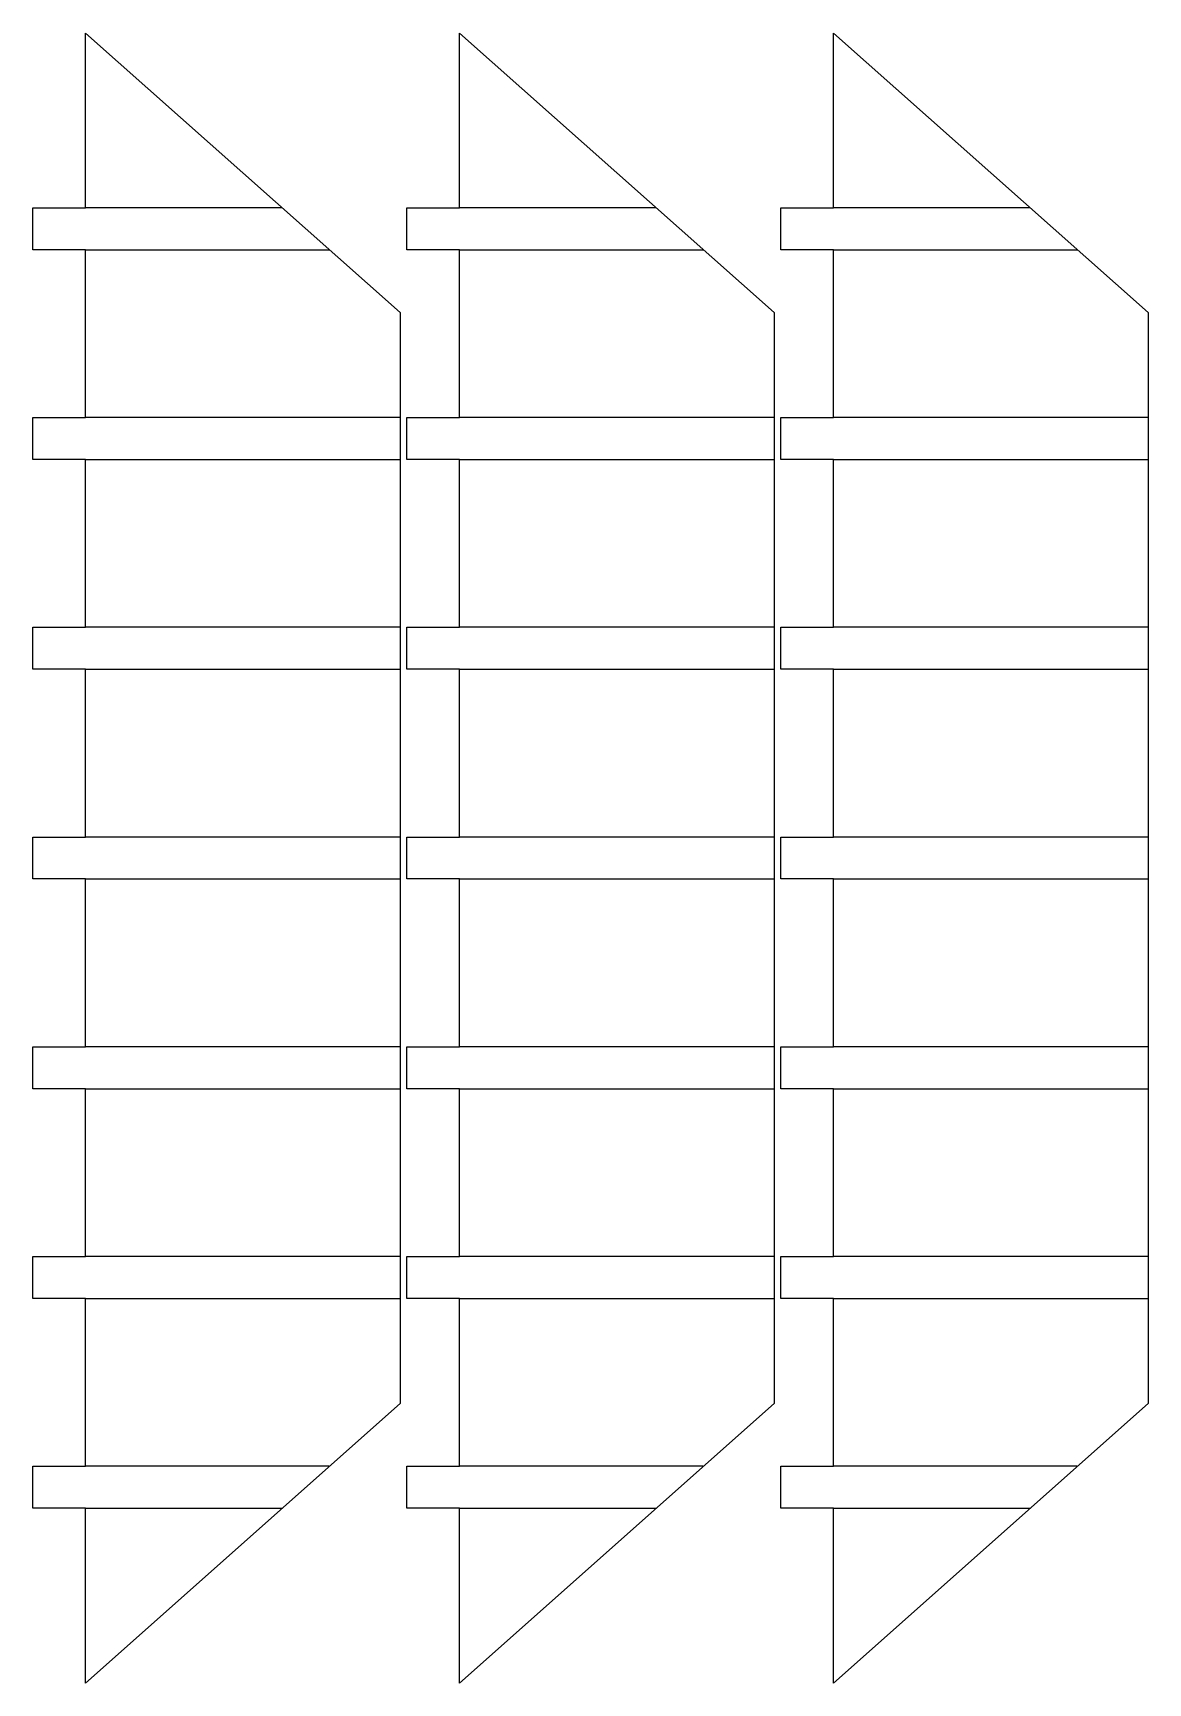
# Model space of a CAD drawing. Header units: centimetres. Extents: x -67.6 to -19.4, y -15.9 to 27.8.
# Drawn here: x -67.63 to -59.65, y 13.01 to 24.81 of the extents above; entities that cross this region are included whole.
import ezdxf

# ---------------------------------------------------------------- set-up
doc = ezdxf.new("R2010")
doc.units = ezdxf.units.CM
doc.header["$MEASUREMENT"] = 0
doc.layers.add('Layer 1', color=7, linetype='Continuous')

msp = doc.modelspace()

# ---------------------------------------------------------------- linework, layer by layer
at = {"layer": 'Layer 1', "color": 250, "lineweight": 25}
for points in [[(-67.25422, 14.26102), (-67.25422, 14.26102), (-67.25422, 13.01102), (-67.25422, 13.01102), (-67.25422, 13.01102), (-65.00422, 15.01102), (-65.00422, 15.01102), (-65.00422, 15.01102), (-65.00422, 22.81102), (-65.00422, 22.81102), (-65.00422, 22.81102), (-67.25422, 24.81102), (-67.25422, 24.81102), (-67.25422, 24.81102), (-67.25422, 23.56102), (-67.25422, 23.56102), (-67.25422, 23.56102), (-67.62922, 23.56102), (-67.62922, 23.56102), (-67.62922, 23.56102), (-67.62922, 23.26102), (-67.62922, 23.26102), (-67.62922, 23.26102), (-67.25422, 23.26102), (-67.25422, 23.26102), (-67.25422, 23.26102), (-67.25422, 22.06102), (-67.25422, 22.06102), (-67.25422, 22.06102), (-67.62922, 22.06102), (-67.62922, 22.06102), (-67.62922, 22.06102), (-67.62922, 21.76102), (-67.62922, 21.76102), (-67.62922, 21.76102), (-67.25422, 21.76102), (-67.25422, 21.76102), (-67.25422, 21.76102), (-67.25422, 20.56102), (-67.25422, 20.56102), (-67.25422, 20.56102), (-67.62922, 20.56102), (-67.62922, 20.56102), (-67.62922, 20.56102), (-67.62922, 20.26102), (-67.62922, 20.26102), (-67.62922, 20.26102), (-67.25422, 20.26102), (-67.25422, 20.26102), (-67.25422, 20.26102), (-67.25422, 19.06102), (-67.25422, 19.06102), (-67.25422, 19.06102), (-67.62922, 19.06102), (-67.62922, 19.06102), (-67.62922, 19.06102), (-67.62922, 18.76102), (-67.62922, 18.76102), (-67.62922, 18.76102), (-67.25422, 18.76102), (-67.25422, 18.76102), (-67.25422, 18.76102), (-67.25422, 17.56102), (-67.25422, 17.56102), (-67.25422, 17.56102), (-67.62922, 17.56102), (-67.62922, 17.56102), (-67.62922, 17.56102), (-67.62922, 17.26102), (-67.62922, 17.26102), (-67.62922, 17.26102), (-67.25422, 17.26102), (-67.25422, 17.26102), (-67.25422, 17.26102), (-67.25422, 16.06102), (-67.25422, 16.06102), (-67.25422, 16.06102), (-67.62922, 16.06102), (-67.62922, 16.06102), (-67.62922, 16.06102), (-67.62922, 15.76102), (-67.62922, 15.76102), (-67.62922, 15.76102), (-67.25422, 15.76102), (-67.25422, 15.76102), (-67.25422, 15.76102), (-67.25422, 14.56102), (-67.25422, 14.56102), (-67.25422, 14.56102), (-67.62922, 14.56102), (-67.62922, 14.56102), (-67.62922, 14.56102), (-67.62922, 14.26102), (-67.62922, 14.26102), (-67.62922, 14.26102), (-67.25422, 14.26102), (-67.25422, 14.26102)], [(-64.57922, 14.26102), (-64.57922, 14.26102), (-64.57922, 13.01102), (-64.57922, 13.01102), (-64.57922, 13.01102), (-62.32922, 15.01102), (-62.32922, 15.01102), (-62.32922, 15.01102), (-62.32922, 22.81102), (-62.32922, 22.81102), (-62.32922, 22.81102), (-64.57922, 24.81102), (-64.57922, 24.81102), (-64.57922, 24.81102), (-64.57922, 23.56102), (-64.57922, 23.56102), (-64.57922, 23.56102), (-64.95422, 23.56102), (-64.95422, 23.56102), (-64.95422, 23.56102), (-64.95422, 23.26102), (-64.95422, 23.26102), (-64.95422, 23.26102), (-64.57922, 23.26102), (-64.57922, 23.26102), (-64.57922, 23.26102), (-64.57922, 22.06102), (-64.57922, 22.06102), (-64.57922, 22.06102), (-64.95422, 22.06102), (-64.95422, 22.06102), (-64.95422, 22.06102), (-64.95422, 21.76102), (-64.95422, 21.76102), (-64.95422, 21.76102), (-64.57922, 21.76102), (-64.57922, 21.76102), (-64.57922, 21.76102), (-64.57922, 20.56102), (-64.57922, 20.56102), (-64.57922, 20.56102), (-64.95422, 20.56102), (-64.95422, 20.56102), (-64.95422, 20.56102), (-64.95422, 20.26102), (-64.95422, 20.26102), (-64.95422, 20.26102), (-64.57922, 20.26102), (-64.57922, 20.26102), (-64.57922, 20.26102), (-64.57922, 19.06102), (-64.57922, 19.06102), (-64.57922, 19.06102), (-64.95422, 19.06102), (-64.95422, 19.06102), (-64.95422, 19.06102), (-64.95422, 18.76102), (-64.95422, 18.76102), (-64.95422, 18.76102), (-64.57922, 18.76102), (-64.57922, 18.76102), (-64.57922, 18.76102), (-64.57922, 17.56102), (-64.57922, 17.56102), (-64.57922, 17.56102), (-64.95422, 17.56102), (-64.95422, 17.56102), (-64.95422, 17.56102), (-64.95422, 17.26102), (-64.95422, 17.26102), (-64.95422, 17.26102), (-64.57922, 17.26102), (-64.57922, 17.26102), (-64.57922, 17.26102), (-64.57922, 16.06102), (-64.57922, 16.06102), (-64.57922, 16.06102), (-64.95422, 16.06102), (-64.95422, 16.06102), (-64.95422, 16.06102), (-64.95422, 15.76102), (-64.95422, 15.76102), (-64.95422, 15.76102), (-64.57922, 15.76102), (-64.57922, 15.76102), (-64.57922, 15.76102), (-64.57922, 14.56102), (-64.57922, 14.56102), (-64.57922, 14.56102), (-64.95422, 14.56102), (-64.95422, 14.56102), (-64.95422, 14.56102), (-64.95422, 14.26102), (-64.95422, 14.26102), (-64.95422, 14.26102), (-64.57922, 14.26102), (-64.57922, 14.26102)], [(-61.90422, 14.26102), (-61.90422, 14.26102), (-61.90422, 13.01102), (-61.90422, 13.01102), (-61.90422, 13.01102), (-59.65422, 15.01102), (-59.65422, 15.01102), (-59.65422, 15.01102), (-59.65422, 22.81102), (-59.65422, 22.81102), (-59.65422, 22.81102), (-61.90422, 24.81102), (-61.90422, 24.81102), (-61.90422, 24.81102), (-61.90422, 23.56102), (-61.90422, 23.56102), (-61.90422, 23.56102), (-62.27922, 23.56102), (-62.27922, 23.56102), (-62.27922, 23.56102), (-62.27922, 23.26102), (-62.27922, 23.26102), (-62.27922, 23.26102), (-61.90422, 23.26102), (-61.90422, 23.26102), (-61.90422, 23.26102), (-61.90422, 22.06102), (-61.90422, 22.06102), (-61.90422, 22.06102), (-62.27922, 22.06102), (-62.27922, 22.06102), (-62.27922, 22.06102), (-62.27922, 21.76102), (-62.27922, 21.76102), (-62.27922, 21.76102), (-61.90422, 21.76102), (-61.90422, 21.76102), (-61.90422, 21.76102), (-61.90422, 20.56102), (-61.90422, 20.56102), (-61.90422, 20.56102), (-62.27922, 20.56102), (-62.27922, 20.56102), (-62.27922, 20.56102), (-62.27922, 20.26102), (-62.27922, 20.26102), (-62.27922, 20.26102), (-61.90422, 20.26102), (-61.90422, 20.26102), (-61.90422, 20.26102), (-61.90422, 19.06102), (-61.90422, 19.06102), (-61.90422, 19.06102), (-62.27922, 19.06102), (-62.27922, 19.06102), (-62.27922, 19.06102), (-62.27922, 18.76102), (-62.27922, 18.76102), (-62.27922, 18.76102), (-61.90422, 18.76102), (-61.90422, 18.76102), (-61.90422, 18.76102), (-61.90422, 17.56102), (-61.90422, 17.56102), (-61.90422, 17.56102), (-62.27922, 17.56102), (-62.27922, 17.56102), (-62.27922, 17.56102), (-62.27922, 17.26102), (-62.27922, 17.26102), (-62.27922, 17.26102), (-61.90422, 17.26102), (-61.90422, 17.26102), (-61.90422, 17.26102), (-61.90422, 16.06102), (-61.90422, 16.06102), (-61.90422, 16.06102), (-62.27922, 16.06102), (-62.27922, 16.06102), (-62.27922, 16.06102), (-62.27922, 15.76102), (-62.27922, 15.76102), (-62.27922, 15.76102), (-61.90422, 15.76102), (-61.90422, 15.76102), (-61.90422, 15.76102), (-61.90422, 14.56102), (-61.90422, 14.56102), (-61.90422, 14.56102), (-62.27922, 14.56102), (-62.27922, 14.56102), (-62.27922, 14.56102), (-62.27922, 14.26102), (-62.27922, 14.26102), (-62.27922, 14.26102), (-61.90422, 14.26102), (-61.90422, 14.26102)]]:
    msp.add_open_spline(points, degree=3, knots=[0, 0, 0, 0, 0.03125, 0.03125, 0.03125, 0.0625, 0.0625, 0.0625, 0.09375, 0.09375, 0.09375, 0.125, 0.125, 0.125, 0.15625, 0.15625, 0.15625, 0.1875, 0.1875, 0.1875, 0.21875, 0.21875, 0.21875, 0.25, 0.25, 0.25, 0.28125, 0.28125, 0.28125, 0.3125, 0.3125, 0.3125, 0.34375, 0.34375, 0.34375, 0.375, 0.375, 0.375, 0.40625, 0.40625, 0.40625, 0.4375, 0.4375, 0.4375, 0.46875, 0.46875, 0.46875, 0.5, 0.5, 0.5, 0.53125, 0.53125, 0.53125, 0.5625, 0.5625, 0.5625, 0.59375, 0.59375, 0.59375, 0.625, 0.625, 0.625, 0.65625, 0.65625, 0.65625, 0.6875, 0.6875, 0.6875, 0.71875, 0.71875, 0.71875, 0.75, 0.75, 0.75, 0.78125, 0.78125, 0.78125, 0.8125, 0.8125, 0.8125, 0.84375, 0.84375, 0.84375, 0.875, 0.875, 0.875, 0.90625, 0.90625, 0.90625, 0.9375, 0.9375, 0.9375, 0.96875, 0.96875, 0.96875, 1, 1, 1, 1], dxfattribs=at)
at = {"layer": 'Layer 1', "color": 240, "lineweight": 25}
for points in [[(-65.84797, 23.56102), (-65.84797, 23.56102), (-67.25422, 23.56102), (-67.25422, 23.56102)], [(-63.17297, 23.56102), (-63.17297, 23.56102), (-64.57922, 23.56102), (-64.57922, 23.56102)], [(-60.49797, 23.56102), (-60.49797, 23.56102), (-61.90422, 23.56102), (-61.90422, 23.56102)], [(-67.25422, 23.26102), (-67.25422, 23.26102), (-65.51047, 23.26102), (-65.51047, 23.26102)], [(-64.57922, 23.26102), (-64.57922, 23.26102), (-62.83547, 23.26102), (-62.83547, 23.26102)], [(-61.90422, 23.26102), (-61.90422, 23.26102), (-60.16047, 23.26102), (-60.16047, 23.26102)], [(-65.00422, 22.06102), (-65.00422, 22.06102), (-67.25422, 22.06102), (-67.25422, 22.06102)], [(-62.32922, 22.06102), (-62.32922, 22.06102), (-64.57922, 22.06102), (-64.57922, 22.06102)], [(-59.65422, 22.06102), (-59.65422, 22.06102), (-61.90422, 22.06102), (-61.90422, 22.06102)], [(-67.25422, 21.76102), (-67.25422, 21.76102), (-65.00422, 21.76102), (-65.00422, 21.76102)], [(-64.57922, 21.76102), (-64.57922, 21.76102), (-62.32922, 21.76102), (-62.32922, 21.76102)], [(-61.90422, 21.76102), (-61.90422, 21.76102), (-59.65422, 21.76102), (-59.65422, 21.76102)], [(-65.00422, 20.56102), (-65.00422, 20.56102), (-67.25422, 20.56102), (-67.25422, 20.56102)], [(-62.32922, 20.56102), (-62.32922, 20.56102), (-64.57922, 20.56102), (-64.57922, 20.56102)], [(-59.65422, 20.56102), (-59.65422, 20.56102), (-61.90422, 20.56102), (-61.90422, 20.56102)], [(-67.25422, 20.26102), (-67.25422, 20.26102), (-65.00422, 20.26102), (-65.00422, 20.26102)], [(-64.57922, 20.26102), (-64.57922, 20.26102), (-62.32922, 20.26102), (-62.32922, 20.26102)], [(-61.90422, 20.26102), (-61.90422, 20.26102), (-59.65422, 20.26102), (-59.65422, 20.26102)], [(-65.00422, 19.06102), (-65.00422, 19.06102), (-67.25422, 19.06102), (-67.25422, 19.06102)], [(-62.32922, 19.06102), (-62.32922, 19.06102), (-64.57922, 19.06102), (-64.57922, 19.06102)], [(-59.65422, 19.06102), (-59.65422, 19.06102), (-61.90422, 19.06102), (-61.90422, 19.06102)], [(-67.25422, 18.76102), (-67.25422, 18.76102), (-65.00422, 18.76102), (-65.00422, 18.76102)], [(-64.57922, 18.76102), (-64.57922, 18.76102), (-62.32922, 18.76102), (-62.32922, 18.76102)], [(-61.90422, 18.76102), (-61.90422, 18.76102), (-59.65422, 18.76102), (-59.65422, 18.76102)], [(-65.00422, 17.56102), (-65.00422, 17.56102), (-67.25422, 17.56102), (-67.25422, 17.56102)], [(-62.32922, 17.56102), (-62.32922, 17.56102), (-64.57922, 17.56102), (-64.57922, 17.56102)], [(-59.65422, 17.56102), (-59.65422, 17.56102), (-61.90422, 17.56102), (-61.90422, 17.56102)], [(-67.25422, 17.26102), (-67.25422, 17.26102), (-65.00422, 17.26102), (-65.00422, 17.26102)], [(-64.57922, 17.26102), (-64.57922, 17.26102), (-62.32922, 17.26102), (-62.32922, 17.26102)], [(-61.90422, 17.26102), (-61.90422, 17.26102), (-59.65422, 17.26102), (-59.65422, 17.26102)], [(-65.00422, 16.06102), (-65.00422, 16.06102), (-67.25422, 16.06102), (-67.25422, 16.06102)], [(-62.32922, 16.06102), (-62.32922, 16.06102), (-64.57922, 16.06102), (-64.57922, 16.06102)], [(-59.65422, 16.06102), (-59.65422, 16.06102), (-61.90422, 16.06102), (-61.90422, 16.06102)], [(-67.25422, 15.76102), (-67.25422, 15.76102), (-65.00422, 15.76102), (-65.00422, 15.76102)], [(-64.57922, 15.76102), (-64.57922, 15.76102), (-62.32922, 15.76102), (-62.32922, 15.76102)], [(-61.90422, 15.76102), (-61.90422, 15.76102), (-59.65422, 15.76102), (-59.65422, 15.76102)], [(-65.51047, 14.56102), (-65.51047, 14.56102), (-67.25422, 14.56102), (-67.25422, 14.56102)], [(-62.83547, 14.56102), (-62.83547, 14.56102), (-64.57922, 14.56102), (-64.57922, 14.56102)], [(-60.16047, 14.56102), (-60.16047, 14.56102), (-61.90422, 14.56102), (-61.90422, 14.56102)], [(-67.25422, 14.26102), (-67.25422, 14.26102), (-65.84797, 14.26102), (-65.84797, 14.26102)], [(-64.57922, 14.26102), (-64.57922, 14.26102), (-63.17297, 14.26102), (-63.17297, 14.26102)], [(-61.90422, 14.26102), (-61.90422, 14.26102), (-60.49797, 14.26102), (-60.49797, 14.26102)]]:
    msp.add_open_spline(points, degree=3, dxfattribs=at)

doc.saveas('drawing.dxf')
